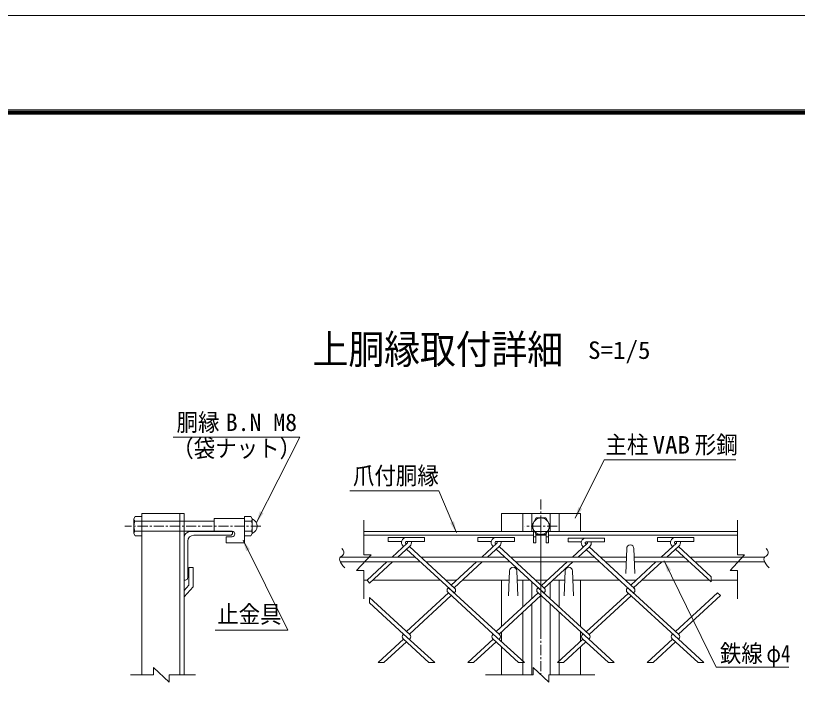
# Model space of a CAD drawing. Units: millimetres, scale not verified, with parts at other scales. Extents: x -4455 to 4455, y -3150 to 3150.
# Drawn here: x 878 to 2813, y 1471 to 3150 of the extents above; entities that cross this region are included whole.
import ezdxf
from ezdxf.enums import TextEntityAlignment as Align

# ---------------------------------------------------------------- set-up
doc = ezdxf.new("R2010")
doc.units = ezdxf.units.MM
doc.header["$LTSCALE"] = 20
doc.linetypes.add('DASHED', pattern=[7.5, 6, -1.5])
doc.linetypes.add('USER1', pattern=[2, 1.25, -0.25, 0.25, -0.25])
doc.layers.add('0-0_7詳細', color=7, linetype='Continuous', lineweight=18)
doc.layers.add('0-E_D-TTL', color=7, linetype='Continuous', lineweight=18)
doc.styles.add('ＭＳ ゴシック', font='')
doc.styles.get('ＭＳ ゴシック').set_extended_font_data('MS Gothic')

msp = doc.modelspace()

# ---------------------------------------------------------------- linework, layer by layer
at = {"layer": '0-0_7詳細', "color": 1, "linetype": 'USER1'}
for p, q in [((2178.58, 1953.21), (2178.58, 1519.27)), ((1484.81, 1887.06), (1148.56, 1887.06)), ((2218.88, 1887.06), (2138.23, 1887.06)), ((2178.58, 1888.61), (2178.58, 1623.03))]:
    msp.add_line(p, q, dxfattribs=at)
at = {"layer": '0-0_7詳細'}
for p, q in [((1190.13, 1918.71), (1190.13, 1519.27)), ((1295.13, 1918.71), (1190.13, 1918.71)), ((1284.63, 1918.71), (1284.63, 1519.27)), ((1295.13, 1918.71), (1295.13, 1519.27)), ((2081.08, 1918.71), (2276.08, 1918.71)), ((2081.08, 1918.71), (2081.08, 1873.71)), ((2133.58, 1918.71), (2133.58, 1873.71)), ((2156.08, 1918.71), (2156.08, 1873.71)), ((2201.08, 1918.71), (2201.08, 1873.71)), ((2223.58, 1918.71), (2223.58, 1873.71)), ((2276.08, 1918.71), (2276.08, 1873.71)), ((1170.93, 1904.82), (1174.26, 1910.58)), ((1170.93, 1869.3), (1170.93, 1904.82)), ((1172.99, 1899.06), (1190.13, 1899.06)), ((1174.26, 1910.58), (1190.13, 1910.58)), ((1190.13, 1863.54), (1190.13, 1910.58)), ((1295.13, 1899.06), (1369.56, 1899.06)), ((1369.56, 1906.02), (1444.56, 1906.02)), ((1369.56, 1906.02), (1369.56, 1874.52)), ((1444.56, 1863.54), (1444.56, 1910.58)), ((1460.43, 1910.58), (1444.56, 1910.58)), ((1444.56, 1906.02), (1444.56, 1846.02)), ((1461.7, 1899.06), (1444.56, 1899.06)), ((1463.76, 1904.82), (1460.43, 1910.58)), ((1463.76, 1869.3), (1463.76, 1904.82)), ((2159.83, 1878.8), (2159.83, 1846.02)), ((2197.33, 1878.8), (2197.33, 1846.02)), ((1170.93, 1869.3), (1174.26, 1863.54)), ((1172.99, 1875.06), (1190.13, 1875.06)), ((1174.26, 1863.54), (1190.13, 1863.54)), ((1295.13, 1875.06), (1369.56, 1875.06)), ((1295.13, 1753.71), (1295.13, 1858.71)), ((1310.13, 1873.71), (1415.13, 1873.71)), ((1319.13, 1864.71), (1409.13, 1864.71)), ((1369.56, 1874.52), (1413.81, 1874.52)), ((1399.56, 1861.02), (1399.56, 1846.02)), ((1399.56, 1861.02), (1413.81, 1861.02)), ((1415.13, 1873.71), (1415.13, 1870.71)), ((1461.7, 1875.06), (1444.56, 1875.06)), ((1460.43, 1863.54), (1444.56, 1863.54)), ((1463.76, 1869.3), (1460.43, 1863.54)), ((1740.07, 1873.71), (2159.83, 1873.71)), ((1740.07, 1864.71), (2159.83, 1864.71)), ((2313.58, 1873.71), (2043.58, 1873.71)), ((2162.3, 1874.52), (2159.83, 1874.52)), ((2165.83, 1861.02), (2159.83, 1861.02)), ((2162.77, 1873.71), (2194.4, 1873.71)), ((2165.83, 1868.4), (2165.83, 1846.02)), ((2165.83, 1864.71), (2191.33, 1864.71)), ((2191.33, 1861.02), (2197.33, 1861.02)), ((2194.87, 1874.52), (2197.33, 1874.52)), ((2197.33, 1873.71), (2664.67, 1873.71)), ((2197.33, 1864.71), (2664.67, 1864.71)), ((1304.13, 1759.71), (1304.13, 1849.71)), ((1399.56, 1846.02), (1444.56, 1846.02)), ((2165.83, 1846.02), (2159.83, 1846.02)), ((2388.46, 1770.21), (2390.71, 1831.71)), ((2410.96, 1770.21), (2408.71, 1831.71)), ((1682.31, 1810.71), (1866.68, 1810.71)), ((1880.89, 1810.71), (2088.71, 1810.71)), ((2102.92, 1810.71), (2310.74, 1810.71)), ((2324.95, 1810.71), (2389.94, 1810.71)), ((2409.48, 1810.71), (2532.77, 1810.71)), ((2546.98, 1810.71), (2732.87, 1810.71)), ((1317.63, 1785.12), (1307.13, 1785.12)), ((1307.13, 1785.12), (1307.13, 1741.21)), ((1317.63, 1785.12), (1317.63, 1737.17)), ((1681.78, 1798.71), (1879.78, 1798.71)), ((1893.99, 1798.71), (2101.81, 1798.71)), ((2116.02, 1798.71), (2323.83, 1798.71)), ((2338.04, 1798.71), (2389.5, 1798.71)), ((2409.92, 1798.71), (2545.86, 1798.71)), ((2560.07, 1798.71), (2732.34, 1798.71)), ((2098.33, 1714.71), (2100.58, 1776.21)), ((2120.83, 1714.71), (2118.58, 1776.21)), ((2236.33, 1714.71), (2238.58, 1776.21)), ((2258.83, 1714.71), (2256.58, 1776.21)), ((1295.13, 1753.71), (1298.13, 1753.71)), ((1740.07, 1753.71), (1747.99, 1753.71)), ((1762.2, 1753.71), (1928.89, 1753.71)), ((1943.1, 1753.71), (1970.01, 1753.71)), ((1984.22, 1753.71), (2099.76, 1753.71)), ((2081.08, 1753.71), (2081.08, 1639.01)), ((2119.41, 1753.71), (2150.92, 1753.71)), ((2133.58, 1753.71), (2133.58, 1687.12)), ((2156.08, 1748.97), (2156.08, 1707.73)), ((2165.13, 1753.71), (2194.18, 1753.71)), ((2201.08, 1747.01), (2201.08, 1707.73)), ((2208.39, 1753.71), (2237.76, 1753.71)), ((2223.58, 1753.71), (2223.58, 1687.12)), ((2257.41, 1753.71), (2372.94, 1753.71)), ((2276.08, 1753.71), (2276.08, 1639.01)), ((2387.15, 1753.71), (2414.07, 1753.71)), ((2428.28, 1753.71), (2594.97, 1753.71)), ((2600.08, 1753.71), (2664.67, 1753.71)), ((1295.13, 1727.89), (1307.13, 1741.21)), ((1295.13, 1712.2), (1317.63, 1737.17)), ((2156.08, 1694.71), (2156.08, 1519.27)), ((2201.08, 1694.71), (2201.08, 1519.27)), ((2133.58, 1674.1), (2133.58, 1553.11)), ((2223.58, 1674.1), (2223.58, 1553.11)), ((2081.08, 1625.99), (2081.08, 1601.22)), ((2276.08, 1625.99), (2276.08, 1601.22)), ((2081.08, 1588.2), (2081.08, 1519.27)), ((2276.08, 1588.2), (2276.08, 1519.27)), ((1915.45, 1549.55), (1901.24, 1549.55)), ((2133.58, 1551.09), (2133.58, 1519.27)), ((2223.58, 1551.09), (2223.58, 1519.27))]:
    msp.add_line(p, q, dxfattribs=at)
at = {"layer": '0-0_7詳細', "color": 3, "linetype": 'DASHED'}
for p, q in [((1190.13, 1899.06), (1295.13, 1899.06)), ((1190.13, 1875.06), (1295.13, 1875.06))]:
    msp.add_line(p, q, dxfattribs=at)
at = {"layer": '0-0_7詳細', "color": 4}
for p, q in [((1740.07, 1816.14), (1740.07, 1901.72)), ((2664.67, 1816.14), (2664.67, 1901.72)), ((1758.07, 1816.14), (1722.07, 1777.37)), ((1740.07, 1816.14), (1758.07, 1816.14)), ((1740.07, 1777.37), (1722.07, 1777.37)), ((1740.07, 1777.37), (1740.07, 1707.18)), ((2664.67, 1777.37), (2646.67, 1777.37)), ((2664.67, 1777.37), (2664.67, 1707.18)), ((1218.93, 1519.27), (1218.93, 1537.27)), ((1257.7, 1501.27), (1218.93, 1537.27)), ((2197.97, 1501.27), (2159.2, 1537.27)), ((2159.2, 1519.27), (2159.2, 1537.27)), ((1218.93, 1519.27), (1162.37, 1519.27)), ((1257.7, 1519.27), (1322.97, 1519.27)), ((1257.7, 1519.27), (1257.7, 1501.27)), ((2159.2, 1519.27), (2041.39, 1519.27)), ((2197.97, 1519.27), (2311.91, 1519.27)), ((2197.97, 1519.27), (2197.97, 1501.27))]:
    msp.add_line(p, q, dxfattribs=at)
at = {"layer": '0-0_7詳細', "color": 3}
for p, q in [((1800.54, 1858.75), (1800.54, 1849.15)), ((1845.98, 1858.75), (1800.54, 1858.75)), ((1845.11, 1858.75), (1890.54, 1858.75)), ((1890.54, 1858.75), (1890.54, 1849.15)), ((2068.01, 1858.75), (2022.57, 1858.75)), ((2022.57, 1858.75), (2022.57, 1849.15)), ((2067.13, 1858.75), (2112.57, 1858.75)), ((2112.57, 1858.75), (2112.57, 1849.15)), ((2512.06, 1858.75), (2466.63, 1858.75)), ((2466.63, 1858.75), (2466.63, 1849.15)), ((2511.19, 1858.75), (2556.63, 1858.75)), ((2556.63, 1858.75), (2556.63, 1849.15)), ((1833.35, 1849.15), (1800.54, 1849.15)), ((1847.6, 1844.98), (1810.19, 1810.71)), ((1845.54, 1843.1), (1843.49, 1844.98)), ((1845.11, 1849.15), (1890.54, 1849.15)), ((1845.98, 1849.15), (1845.11, 1849.15)), ((1845.54, 1843.1), (1847.6, 1844.98)), ((2055.38, 1849.15), (2022.57, 1849.15)), ((2069.63, 1844.98), (2032.22, 1810.71)), ((2067.57, 1843.1), (2065.51, 1844.98)), ((2067.13, 1849.15), (2112.57, 1849.15)), ((2068.01, 1849.15), (2067.13, 1849.15)), ((2245.67, 1857.77), (2245.67, 1848.17)), ((2291.1, 1857.77), (2245.67, 1857.77)), ((2278.48, 1848.17), (2245.67, 1848.17)), ((2292.73, 1844), (2256.39, 1810.71)), ((2290.67, 1842.12), (2288.61, 1844)), ((2290.23, 1857.77), (2335.67, 1857.77)), ((2290.23, 1848.17), (2335.67, 1848.17)), ((2291.1, 1848.17), (2290.23, 1848.17)), ((2335.67, 1857.77), (2335.67, 1848.17)), ((2499.43, 1849.15), (2466.63, 1849.15)), ((2513.68, 1844.98), (2476.28, 1810.71)), ((2511.63, 1843.1), (2509.57, 1844.98)), ((2511.19, 1849.15), (2556.63, 1849.15)), ((2512.06, 1849.15), (2511.19, 1849.15)), ((1854.08, 1837.91), (1824.4, 1810.71)), ((1838.44, 1836.59), (1837, 1837.91)), ((1963.66, 1721.84), (1845.54, 1830.08)), ((1852.65, 1836.59), (1854.08, 1837.91)), ((1964.73, 1733.88), (1852.65, 1836.59)), ((2076.11, 1837.91), (2046.43, 1810.71)), ((2060.47, 1836.59), (2059.03, 1837.91)), ((2185.69, 1721.84), (2067.57, 1830.08)), ((2186.76, 1733.88), (2074.68, 1836.59)), ((2299.21, 1836.92), (2270.6, 1810.71)), ((2283.56, 1835.61), (2282.13, 1836.92)), ((2408.79, 1720.86), (2290.67, 1829.1)), ((2409.86, 1732.9), (2297.77, 1835.61)), ((2520.17, 1837.91), (2490.49, 1810.71)), ((2504.52, 1836.59), (2503.08, 1837.91)), ((2600.08, 1749.03), (2511.63, 1830.08)), ((2600.08, 1762.05), (2518.73, 1836.59)), ((1797.1, 1798.71), (1747.99, 1753.71)), ((2019.12, 1798.71), (1956.56, 1741.37)), ((2033.33, 1798.71), (1963.66, 1734.86)), ((2243.29, 1798.71), (2179.66, 1740.39)), ((2257.5, 1798.71), (2186.76, 1733.88)), ((2463.18, 1798.71), (2400.61, 1741.37)), ((2477.39, 1798.71), (2407.72, 1734.86)), ((2600.08, 1762.05), (2600.08, 1749.03)), ((1949.45, 1734.86), (1948.38, 1733.88)), ((1949.45, 1734.86), (1948.38, 1733.88)), ((2060.47, 1620.12), (1948.38, 1722.82)), ((2075.75, 1619.14), (1949.45, 1734.86)), ((1964.73, 1733.88), (1956.56, 1741.37)), ((1964.73, 1722.82), (1963.66, 1721.84)), ((2171.48, 1734.86), (2170.41, 1733.88)), ((2171.48, 1734.86), (2170.41, 1733.88)), ((2296.7, 1607.1), (2170.41, 1722.82)), ((2297.77, 1619.14), (2171.48, 1734.86)), ((2186.76, 1722.82), (2185.69, 1721.84)), ((2393.51, 1734.86), (2392.44, 1733.88)), ((2393.51, 1734.86), (2392.44, 1733.88)), ((2400.61, 1715.33), (2392.44, 1722.82)), ((2518.73, 1607.1), (2392.44, 1722.82)), ((2519.8, 1619.14), (2393.51, 1734.86)), ((2408.79, 1722.82), (2407.72, 1721.84)), ((2408.79, 1722.82), (2407.72, 1721.84)), ((1853.72, 1619.14), (1754.09, 1710.43)), ((1754.09, 1697.41), (1754.09, 1710.43)), ((1949.45, 1721.84), (1845.54, 1626.63)), ((1956.56, 1715.33), (1852.65, 1620.12)), ((2171.48, 1721.84), (2067.57, 1626.63)), ((2178.58, 1715.33), (2074.68, 1620.12)), ((2394.58, 1720.86), (2290.67, 1625.65)), ((2401.68, 1714.35), (2297.77, 1619.13)), ((2615.54, 1721.84), (2511.63, 1626.63)), ((2622.64, 1715.33), (2518.73, 1620.12)), ((2615.54, 1721.84), (2622.64, 1715.33)), ((1838.44, 1620.12), (1754.09, 1697.41)), ((1853.72, 1619.14), (1845.54, 1626.63)), ((2075.75, 1619.14), (2067.57, 1626.63)), ((1838.44, 1607.1), (1775.64, 1549.55)), ((1838.44, 1620.12), (1837.37, 1619.14)), ((1838.44, 1620.12), (1837.37, 1619.14)), ((1901.24, 1549.55), (1837.37, 1608.08)), ((1915.45, 1549.55), (1838.44, 1620.12)), ((1853.72, 1608.08), (1852.65, 1607.1)), ((2060.47, 1607.1), (1997.67, 1549.55)), ((2060.47, 1620.12), (2059.39, 1619.14)), ((2060.47, 1620.12), (2059.39, 1619.14)), ((2123.26, 1549.55), (2059.39, 1608.08)), ((2137.47, 1549.55), (2060.47, 1620.12)), ((2075.75, 1608.08), (2074.68, 1607.1)), ((2282.49, 1607.1), (2219.7, 1549.55)), ((2282.49, 1620.12), (2281.42, 1619.14)), ((2282.49, 1620.12), (2281.42, 1619.14)), ((2345.29, 1549.55), (2281.42, 1608.08)), ((2289.6, 1600.58), (2281.42, 1608.08)), ((2297.77, 1608.08), (2296.7, 1607.1)), ((2297.77, 1608.08), (2296.7, 1607.1)), ((2359.5, 1549.55), (2296.7, 1607.1)), ((2504.52, 1607.1), (2441.72, 1549.55)), ((2504.52, 1620.12), (2503.45, 1619.14)), ((2504.52, 1620.12), (2503.45, 1619.14)), ((2567.32, 1549.55), (2503.45, 1608.08)), ((2511.63, 1600.58), (2503.45, 1608.08)), ((2519.8, 1608.08), (2518.73, 1607.1)), ((2519.8, 1608.08), (2518.73, 1607.1)), ((2581.53, 1549.55), (2518.73, 1607.1)), ((1845.54, 1600.58), (1789.85, 1549.55)), ((2067.57, 1600.58), (2011.88, 1549.55)), ((2289.6, 1600.58), (2233.9, 1549.55)), ((1789.85, 1549.55), (1775.64, 1549.55)), ((2011.88, 1549.55), (1997.67, 1549.55)), ((2137.47, 1549.55), (2123.26, 1549.55)), ((2233.9, 1549.55), (2219.7, 1549.55)), ((2359.5, 1549.55), (2345.29, 1549.55)), ((2581.53, 1549.55), (2567.32, 1549.55))]:
    msp.add_line(p, q, dxfattribs=at)
at = {"layer": '0-0_7詳細', "color": 4}
for points in [[(1268.08, 2107.33), (1581.31, 2107.33), (1474.35, 1896.54)], [(1685.51, 1831.98), (1685.82, 1831.59), (1688.49, 1827.39), (1690.05, 1823.63), (1690.52, 1820.32), (1689.9, 1817.44), (1688.18, 1815.01), (1685.36, 1813.02), (1682.53, 1811.01), (1680.78, 1808.53), (1680.1, 1805.58), (1680.49, 1802.14), (1681.96, 1798.24), (1684.5, 1793.85), (1688.11, 1789), (1692.8, 1783.66)], [(2736.07, 1831.98), (2736.38, 1831.59), (2739.04, 1827.39), (2740.61, 1823.63), (2741.08, 1820.32), (2740.45, 1817.44), (2738.73, 1815.01), (2735.92, 1813.02), (2733.09, 1811.01), (2731.33, 1808.53), (2730.65, 1805.58), (2731.05, 1802.14), (2732.51, 1798.24), (2735.05, 1793.85), (2738.67, 1789), (2743.35, 1783.66)], [(2664.67, 1816.14), (2682.67, 1816.14), (2646.67, 1777.37)]]:
    msp.add_lwpolyline(points, dxfattribs=at)
at = {"layer": '0-0_7詳細', "color": 1}
for points in [[(2661.23, 2051.22), (2335.08, 2051.22), (2263.46, 1907.08)], [(1705.65, 1974.79), (1925.51, 1974.79), (1969.04, 1871.39)], [(1372.28, 1630.13), (1552.07, 1630.13), (1440.91, 1852.28)]]:
    msp.add_lwpolyline(points, dxfattribs=at)
at = {"layer": '0-0_7詳細', "color": 3}
msp.add_lwpolyline([(2155.06, 1887.06), (2166.82, 1907.43), (2190.34, 1907.43), (2202.1, 1887.06), (2190.34, 1866.69), (2166.82, 1866.69)], close=True, dxfattribs=at)
at = {"layer": '0-0_7詳細'}
for points in [[(2191.33, 1868.4), (2191.33, 1846.02), (2197.33, 1846.02)], [(2792.1, 1538.58), (2612.03, 1538.58), (2483.75, 1801.32)]]:
    msp.add_lwpolyline(points, dxfattribs=at)
at = {"layer": '0-0_7詳細', "color": 3}
for points in [[(1811.31, 1798.71), (1754.09, 1746.28), (1747.99, 1753.71)], [(2511.63, 1600.58), (2455.93, 1549.55), (2441.72, 1549.55)]]:
    msp.add_lwpolyline(points, dxfattribs=at)
msp.add_circle((2178.58, 1887.06), 20.4, dxfattribs=at)
at = {"layer": '0-0_7詳細'}
for centre, radius, start, end in [((1180.02, 1904.82), 9.09, 180, 219.3382), ((1206.93, 1887.06), 36, 160.52878, 199.47122), ((1454.67, 1904.82), 9.09, 320.6618, 0), ((1427.76, 1887.06), 36, 340.52878, 19.47122), ((1456.94, 1887.06), 19.02, 291.00774, 68.99226), ((1180.02, 1869.3), 9.09, 140.6618, 180), ((1310.13, 1858.71), 15, 90, 180), ((1319.13, 1849.71), 15, 90, 180), ((1409.13, 1870.71), 6, 270, 0), ((1413.81, 1867.77), 6.75, 270, 90), ((1454.67, 1869.3), 9.09, 0, 39.3382), ((2399.71, 1831.71), 9, 0, 180), ((2109.58, 1776.21), 9, 0, 180), ((2247.58, 1776.21), 9, 0, 180), ((1298.13, 1759.71), 6, 270, 0)]:
    msp.add_arc(centre, radius, start, end, dxfattribs=at)
at = {"layer": '0-0_7詳細', "color": 3}
for centre, radius, start, end in [((1845.11, 1846.75), 12, 90, 227.5), ((2067.13, 1846.75), 12, 90, 227.5), ((2511.19, 1846.75), 12, 90, 227.5), ((1845.11, 1846.75), 2.4, 90, 227.5), ((1845.98, 1846.75), 2.4, 312.5, 90), ((1845.98, 1846.75), 12, 312.5, 11.53696), ((2067.13, 1846.75), 2.4, 90, 227.5), ((2068.01, 1846.75), 2.4, 312.5, 90), ((2068.01, 1846.75), 12, 312.5, 11.53696), ((2290.23, 1845.77), 12, 90, 227.5), ((2290.23, 1845.77), 2.4, 90, 227.5), ((2291.1, 1845.77), 2.4, 312.5, 90), ((2291.1, 1845.77), 12, 312.5, 11.53696), ((2511.19, 1846.75), 2.4, 90, 227.5), ((2512.06, 1846.75), 2.4, 312.5, 90), ((2512.06, 1846.75), 12, 312.5, 11.53696), ((1953.45, 1728.35), 7.5, 132.5, 227.5), ((1959.66, 1728.35), 7.5, 312.5, 47.5), ((2175.48, 1728.35), 7.5, 132.5, 227.5), ((2181.69, 1728.35), 7.5, 312.5, 47.5), ((2397.5, 1728.35), 7.5, 132.5, 227.5), ((2403.72, 1728.35), 7.5, 312.5, 47.5), ((1842.43, 1613.61), 7.5, 132.5, 227.5), ((1848.65, 1613.61), 7.5, 312.5, 47.5), ((2064.46, 1613.61), 7.5, 132.5, 227.5), ((2070.68, 1613.61), 7.5, 312.5, 47.5), ((2286.49, 1613.61), 7.5, 132.5, 227.5), ((2292.71, 1613.61), 7.5, 312.5, 47.5), ((2508.52, 1613.61), 7.5, 132.5, 227.5), ((2514.73, 1613.61), 7.5, 312.5, 47.5)]:
    msp.add_arc(centre, radius, start, end, dxfattribs=at)
at = {"layer": '0-0_7詳細', "color": 4}
msp.add_solid([(1473.44, 1894.76), (1482.37, 1923.87), (1491.66, 1919.15)], dxfattribs=at)
at = {"layer": '0-0_7詳細', "color": 1}
for points in [[(2262.57, 1905.29), (2271.25, 1934.48), (2280.58, 1929.84)], [(1969.82, 1869.54), (1953.38, 1895.17), (1962.98, 1899.22)], [(1440.02, 1854.07), (1458.1, 1829.57), (1448.78, 1824.91)]]:
    msp.add_solid(points, dxfattribs=at)
at = {"layer": '0-0_7詳細'}
msp.add_solid([(2482.87, 1803.12), (2500.72, 1778.45), (2491.35, 1773.88)], dxfattribs=at)
at = {"layer": '0-E_D-TTL', "color": 2}
msp.add_lwpolyline([(-4455.04, 3150.21), (4454.66, 3150.21), (4454.66, -3150.21), (-4455.04, -3150.21)], close=True, dxfattribs=at)
at = {"layer": '0-E_D-TTL'}
for points in [[(-4168.65, 2916.87), (4168.28, 2916.87), (4168.28, -2916.87), (-4168.65, -2916.87)], [(-4166, 2914.21), (4165.63, 2914.21), (4165.63, -2914.21), (-4166, -2914.21)], [(-4163.35, 2911.56), (4162.97, 2911.56), (4162.97, -2911.56), (-4163.35, -2911.56)], [(-4160.7, 2908.91), (4160.32, 2908.91), (4160.32, -2908.91), (-4160.7, -2908.91)], [(-4158.05, 2906.26), (4157.67, 2906.26), (4157.67, -2906.26), (-4158.05, -2906.26)]]:
    msp.add_lwpolyline(points, close=True, dxfattribs=at)

# ---------------------------------------------------------------- texts
at = {"layer": '0-0_7詳細', "style": 'ＭＳ ゴシック', "width": 0.9}
msp.add_text('上胴縁取付詳細', height=72.14, dxfattribs=at).set_placement((1613.16, 2266.95), align=Align.BOTTOM_LEFT)
at = {"layer": '0-0_7詳細', "color": 3, "style": 'ＭＳ ゴシック'}
for s, width, p in [('S=1/5', 1.05, (2295.09, 2287.9)), ('胴縁', 0.9, (1276.48, 2109.51)), ('主柱', 0.9, (2338.2, 2053.85)), ('VAB', 1.05, (2454.86, 2053.67)), ('形鋼', 0.9, (2559.43, 2053.85)), ('（袋ナット）', 0.9, (1265.77, 2045.07)), ('爪付胴縁', 0.9, (1712.99, 1977.49)), ('止金具', 0.9, (1376.89, 1634.63)), ('鉄線', 0.9, (2621.5, 1537.56)), ('φ4', 0.8, (2736.8, 1537.56))]:
    msp.add_text(s, height=43.26, dxfattribs=dict(at, width=width)).set_placement(p, align=Align.BOTTOM_LEFT)
msp.add_text('B.N M8', height=43.26, dxfattribs=at).set_placement((1398.1, 2109.51), align=Align.BOTTOM_LEFT)

doc.saveas('drawing.dxf')
